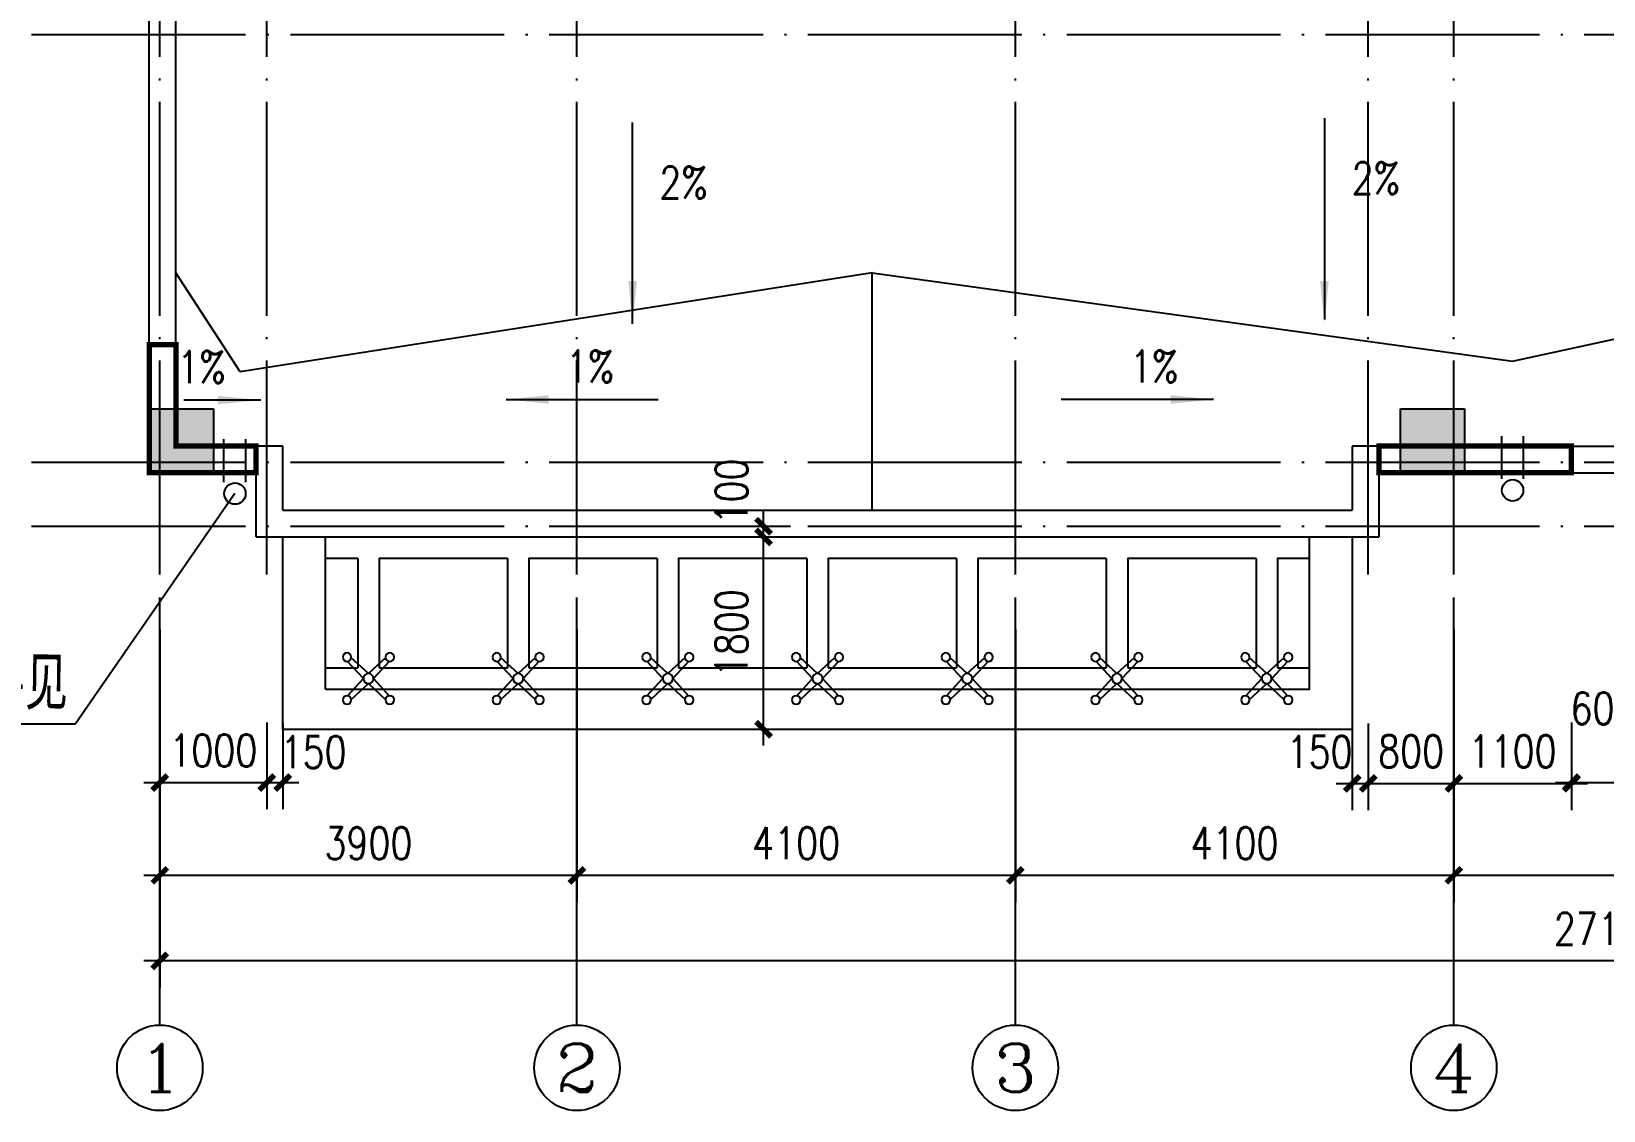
# Model space of a CAD drawing. Extents: x 535358 to 858566, y -185481 to -98609.
# Drawn here: x 782692 to 797393, y -142450 to -132355 of the extents above; entities that cross this region are included whole.
import ezdxf
from ezdxf.enums import TextEntityAlignment as Align

# ---------------------------------------------------------------- set-up
doc = ezdxf.new("R2010")
doc.units = 0
doc.header["$LTSCALE"] = 1000
doc.header["$MEASUREMENT"] = 0
doc.linetypes.add('DOTE', pattern=[2.42, 2, -0.2, 0.02, -0.2])
doc.layers.get('0').update_dxf_attribs({"linetype": 'CONTINUOUS'})
doc.layers.get('DEFPOINTS').update_dxf_attribs({"linetype": 'CONTINUOUS'})
for name, color, linetype in [('1', 3, 'CONTINUOUS'), ('AXIS', 3, 'CONTINUOUS'), ('AXIS_TEXT', 3, 'CONTINUOUS'), ('COLUMN', 7, 'CONTINUOUS'), ('DOTE', 1, 'DOTE'), ('LEVL', 3, 'CONTINUOUS'), ('PUB_DIM', 3, 'CONTINUOUS'), ('PUB_SYMB', 3, 'CONTINUOUS'), ('PUB_WALL', 255, 'CONTINUOUS'), ('ROOF', 4, 'CONTINUOUS'), ('SOLID_HATCH', 251, 'CONTINUOUS'), ('WALL', 151, 'CONTINUOUS'), ('WINDOW_TEXT', 7, 'CONTINUOUS')]:
    doc.layers.add(name, color=color, linetype=linetype)
doc.styles.add('_HZTXT', font='txt.shx', dxfattribs={"width": 0.8, "bigfont": 'HZTXT.shx'})
doc.styles.add('COMPLEX', font='COMPLEX.shx')
doc.styles.add('dim_font', font='SIMPLEX.shx', dxfattribs={"width": 0.8})
doc.dimstyles.new('DIMN', dxfattribs={"dimtxt": 300, "dimasz": 100, "dimexe": 250, "dimexo": 300, "dimgap": 0, "dimtad": 0, "dimdec": 0, "dimzin": 0, "dimdsep": 46, "dimtxsty": 'dim_font', "dimblk": 'ARCHTICK', "dimcen": 0.09, "dimdle": 150, "dimclrt": 7, "dimazin": 0, "dimtfac": 1, "dimtdec": 0, "dimtix": 1, "dimtmove": 2, "dimatfit": 3, "dimldrblk": 'ARCHTICK', "dimfxl": 1, "dimtvp": 1, "dimtolj": 1, "dimtzin": 0, "dimarcsym": 0})

# ---------------------------------------------------------------- blocks, each defined once
blk = doc.blocks.new('_FZH')
for p, q in [((-0.5, 0.5), (-0.5, -0.5)), ((0.5, 0.5), (-0.5, 0.5)), ((0.5, -0.5), (0.5, 0.5)), ((-0.5, -0.5), (0.5, -0.5))]:
    blk.add_line(p, q)
at = {"layer": 'SOLID_HATCH'}
blk.add_solid([(0.5, 0.5), (0.5, -0.5), (-0.5, 0.5), (-0.5, -0.5)], dxfattribs=at)
blk = doc.blocks.new('_axiso')
blk.add_circle((0, 0), 0.5)
at = {"layer": 'AXIS_TEXT', "style": 'COMPLEX', "width": 1.041667}
blk.add_attdef('A', text='', height=0.56, dxfattribs=at).set_placement((-0.25, -0.28), (0.25, -0.28), align=Align.FIT)
blk = doc.blocks.new('_archtick')
at = {"const_width": 0.5}
blk.add_lwpolyline([(-0.7, -0.7), (0.7, 0.7)], dxfattribs=at)
blk = doc.blocks.new('*D790')
at = {"layer": 'AXIS', "color": 0, "lineweight": -2, "transparency": 16777216}
for p, q in [((795993, -137950), (795993, -140500)), ((800493, -137950), (800493, -140500)), ((800643, -140250), (795843, -140250))]:
    blk.add_line(p, q, dxfattribs=at)
at = {"layer": 'DEFPOINTS', "color": 0, "transparency": 16777216}
for p in [(795993, -137650), (800493, -137650), (795993, -140250)]:
    blk.add_point(p, dxfattribs=at)
at = {"layer": 'AXIS', "color": 0, "lineweight": -2, "transparency": 16777216, "xscale": 100, "yscale": 100, "zscale": 100, "rotation": 180}
blk.add_blockref('_archtick', (795993, -140250), dxfattribs=at)
at = {"layer": 'AXIS', "color": 0, "lineweight": -2, "transparency": 16777216, "xscale": 100, "yscale": 100, "zscale": 100}
blk.add_blockref('_archtick', (800493, -140250), dxfattribs=at)
at = {"layer": 'AXIS', "color": 7, "transparency": 16777216, "insert": (798243, -139950), "char_height": 300, "attachment_point": 5, "style": 'dim_font'}
blk.add_mtext('\\A1;4500', dxfattribs=at)
blk = doc.blocks.new('*D791')
at = {"layer": 'AXIS', "color": 0, "lineweight": -2, "transparency": 16777216}
for p, q in [((791893, -137950), (791893, -140500)), ((795993, -137950), (795993, -140500)), ((796143, -140250), (791743, -140250))]:
    blk.add_line(p, q, dxfattribs=at)
at = {"layer": 'DEFPOINTS', "color": 0, "transparency": 16777216}
for p in [(791893, -137650), (795993, -137650), (791893, -140250)]:
    blk.add_point(p, dxfattribs=at)
at = {"layer": 'AXIS', "color": 0, "lineweight": -2, "transparency": 16777216, "xscale": 100, "yscale": 100, "zscale": 100, "rotation": 180}
blk.add_blockref('_archtick', (791893, -140250), dxfattribs=at)
at = {"layer": 'AXIS', "color": 0, "lineweight": -2, "transparency": 16777216, "xscale": 100, "yscale": 100, "zscale": 100}
blk.add_blockref('_archtick', (795993, -140250), dxfattribs=at)
at = {"layer": 'AXIS', "color": 7, "transparency": 16777216, "insert": (793943, -139950), "char_height": 300, "attachment_point": 5, "style": 'dim_font'}
blk.add_mtext('\\A1;4100', dxfattribs=at)
blk = doc.blocks.new('*D792')
at = {"layer": 'AXIS', "color": 0, "lineweight": -2, "transparency": 16777216}
for p, q in [((787793, -137950), (787793, -140500)), ((791893, -137950), (791893, -140500)), ((792043, -140250), (787643, -140250))]:
    blk.add_line(p, q, dxfattribs=at)
at = {"layer": 'DEFPOINTS', "color": 0, "transparency": 16777216}
for p in [(787793, -137650), (791893, -137650), (787793, -140250)]:
    blk.add_point(p, dxfattribs=at)
at = {"layer": 'AXIS', "color": 0, "lineweight": -2, "transparency": 16777216, "xscale": 100, "yscale": 100, "zscale": 100, "rotation": 180}
blk.add_blockref('_archtick', (787793, -140250), dxfattribs=at)
at = {"layer": 'AXIS', "color": 0, "lineweight": -2, "transparency": 16777216, "xscale": 100, "yscale": 100, "zscale": 100}
blk.add_blockref('_archtick', (791893, -140250), dxfattribs=at)
at = {"layer": 'AXIS', "color": 7, "transparency": 16777216, "insert": (789843, -139950), "char_height": 300, "attachment_point": 5, "style": 'dim_font'}
blk.add_mtext('\\A1;4100', dxfattribs=at)
blk = doc.blocks.new('*D793')
at = {"layer": 'AXIS', "color": 0, "lineweight": -2, "transparency": 16777216}
for p, q in [((783893, -137950), (783893, -140500)), ((787793, -137950), (787793, -140500)), ((787943, -140250), (783743, -140250))]:
    blk.add_line(p, q, dxfattribs=at)
at = {"layer": 'DEFPOINTS', "color": 0, "transparency": 16777216}
for p in [(783893, -137650), (787793, -137650), (783893, -140250)]:
    blk.add_point(p, dxfattribs=at)
at = {"layer": 'AXIS', "color": 0, "lineweight": -2, "transparency": 16777216, "xscale": 100, "yscale": 100, "zscale": 100, "rotation": 180}
blk.add_blockref('_archtick', (783893, -140250), dxfattribs=at)
at = {"layer": 'AXIS', "color": 0, "lineweight": -2, "transparency": 16777216, "xscale": 100, "yscale": 100, "zscale": 100}
blk.add_blockref('_archtick', (787793, -140250), dxfattribs=at)
at = {"layer": 'AXIS', "color": 7, "transparency": 16777216, "insert": (785843, -139950), "char_height": 300, "attachment_point": 5, "style": 'dim_font'}
blk.add_mtext('\\A1;3900', dxfattribs=at)
blk = doc.blocks.new('*D794')
at = {"layer": 'AXIS', "color": 0, "lineweight": -2, "transparency": 16777216}
for p, q in [((783893, -137950), (783893, -141300)), ((810993, -137950), (810993, -141300)), ((811143, -141050), (783743, -141050))]:
    blk.add_line(p, q, dxfattribs=at)
at = {"layer": 'DEFPOINTS', "color": 0, "transparency": 16777216}
for p in [(783893, -137650), (810993, -137650), (783893, -141050)]:
    blk.add_point(p, dxfattribs=at)
at = {"layer": 'AXIS', "color": 0, "lineweight": -2, "transparency": 16777216, "xscale": 100, "yscale": 100, "zscale": 100, "rotation": 180}
blk.add_blockref('_archtick', (783893, -141050), dxfattribs=at)
at = {"layer": 'AXIS', "color": 0, "lineweight": -2, "transparency": 16777216, "xscale": 100, "yscale": 100, "zscale": 100}
blk.add_blockref('_archtick', (810993, -141050), dxfattribs=at)
at = {"layer": 'AXIS', "color": 7, "transparency": 16777216, "insert": (797443, -140750), "char_height": 300, "attachment_point": 5, "style": 'dim_font'}
blk.add_mtext('\\A1;27100', dxfattribs=at)
blk = doc.blocks.new('A$C675079D2')
for p, q in [((298, 574), (290, 356)), ((347, 574), (356, 356)), ((290, 356), (72, 347)), ((290, 290), (72, 299)), ((356, 356), (574, 347)), ((356, 290), (574, 299)), ((298, 72), (290, 290)), ((347, 72), (356, 290))]:
    blk.add_line(p, q)
for centre, radius in [((323, 606), 40), ((40, 323), 40), ((323, 323), 47), ((606, 323), 40), ((323, 40), 40)]:
    blk.add_circle(centre, radius)
blk = doc.blocks.new('A$C2CE6479E')
blk.add_blockref('A$C675079D2', (0, 0))
blk = doc.blocks.new('A$C7A80776F')
at = {"color": 7, "rotation": 45}
blk.add_blockref('A$C2CE6479E', (240, -217), dxfattribs=at)
blk = doc.blocks.new('*D818')
at = {"layer": 'DEFPOINTS', "color": 0, "transparency": 16777216}
for p in [(797093, -138521), (797693, -138521), (797693, -139382)]:
    blk.add_point(p, dxfattribs=at)
at = {"layer": 'PUB_DIM', "color": 0, "lineweight": -2, "transparency": 16777216}
for p, q in [((797093, -138821), (797093, -139632)), ((797693, -138821), (797693, -139632)), ((796943, -139382), (797843, -139382))]:
    blk.add_line(p, q, dxfattribs=at)
at = {"layer": 'PUB_DIM', "color": 0, "lineweight": -2, "transparency": 16777216, "xscale": 100, "yscale": 100, "zscale": 100, "rotation": 180}
blk.add_blockref('_archtick', (797093, -139382), dxfattribs=at)
at = {"layer": 'PUB_DIM', "color": 0, "lineweight": -2, "transparency": 16777216, "xscale": 100, "yscale": 100, "zscale": 100}
blk.add_blockref('_archtick', (797693, -139382), dxfattribs=at)
at = {"layer": 'PUB_DIM', "color": 7, "transparency": 16777216, "insert": (797393, -138688), "char_height": 300, "attachment_point": 5, "style": 'dim_font'}
blk.add_mtext('\\A1;600', dxfattribs=at)
blk = doc.blocks.new('*D828')
at = {"layer": 'DEFPOINTS', "color": 0, "transparency": 16777216}
for p in [(788677, -137084), (789539, -137084), (788677, -138884)]:
    blk.add_point(p, dxfattribs=at)
at = {"layer": 'PUB_DIM', "color": 0, "lineweight": -2, "transparency": 16777216}
for p, q in [((789539, -139034), (789539, -136934)), ((788977, -137084), (789789, -137084)), ((788977, -138884), (789789, -138884))]:
    blk.add_line(p, q, dxfattribs=at)
at = {"layer": 'PUB_DIM', "color": 0, "lineweight": -2, "transparency": 16777216, "xscale": 100, "yscale": 100, "zscale": 100}
for p, rotation in [((789539, -137084), 90), ((789539, -138884), 270)]:
    blk.add_blockref('_archtick', p, dxfattribs=dict(at, rotation=rotation))
at = {"layer": 'PUB_DIM', "color": 7, "transparency": 16777216, "insert": (789239, -137984), "char_height": 300, "attachment_point": 5, "rotation": 90, "style": 'dim_font'}
blk.add_mtext('\\A1;1800', dxfattribs=at)
blk = doc.blocks.new('*D829')
at = {"layer": 'DEFPOINTS', "color": 0, "transparency": 16777216}
for p in [(788677, -136984), (789539, -136984), (788677, -137084)]:
    blk.add_point(p, dxfattribs=at)
at = {"layer": 'PUB_DIM', "color": 0, "lineweight": -2, "transparency": 16777216}
for p, q in [((789539, -137234), (789539, -136834)), ((788977, -136984), (789789, -136984)), ((788977, -137084), (789789, -137084))]:
    blk.add_line(p, q, dxfattribs=at)
at = {"layer": 'PUB_DIM', "color": 0, "lineweight": -2, "transparency": 16777216, "xscale": 100, "yscale": 100, "zscale": 100}
for p, rotation in [((789539, -136984), 90), ((789539, -137084), 270)]:
    blk.add_blockref('_archtick', p, dxfattribs=dict(at, rotation=rotation))
at = {"layer": 'PUB_DIM', "color": 7, "transparency": 16777216, "insert": (789239, -136660), "char_height": 300, "attachment_point": 5, "rotation": 90, "style": 'dim_font'}
blk.add_mtext('\\A1;100', dxfattribs=at)
blk = doc.blocks.new('*D835')
at = {"layer": 'DEFPOINTS', "color": 0, "transparency": 16777216}
for p in [(783893, -138521), (784893, -138521), (784893, -139382)]:
    blk.add_point(p, dxfattribs=at)
at = {"layer": 'PUB_DIM', "color": 0, "lineweight": -2, "transparency": 16777216}
for p, q in [((783893, -138821), (783893, -139632)), ((784893, -138821), (784893, -139632)), ((783743, -139382), (785043, -139382))]:
    blk.add_line(p, q, dxfattribs=at)
at = {"layer": 'PUB_DIM', "color": 0, "lineweight": -2, "transparency": 16777216, "xscale": 100, "yscale": 100, "zscale": 100, "rotation": 180}
blk.add_blockref('_archtick', (783893, -139382), dxfattribs=at)
at = {"layer": 'PUB_DIM', "color": 0, "lineweight": -2, "transparency": 16777216, "xscale": 100, "yscale": 100, "zscale": 100}
blk.add_blockref('_archtick', (784893, -139382), dxfattribs=at)
at = {"layer": 'PUB_DIM', "color": 7, "transparency": 16777216, "insert": (784393, -139082), "char_height": 300, "attachment_point": 5, "style": 'dim_font'}
blk.add_mtext('\\A1;1000', dxfattribs=at)
blk = doc.blocks.new('*D836')
at = {"layer": 'DEFPOINTS', "color": 0, "transparency": 16777216}
for p in [(784893, -138521), (785043, -138521), (785043, -139382)]:
    blk.add_point(p, dxfattribs=at)
at = {"layer": 'PUB_DIM', "color": 0, "lineweight": -2, "transparency": 16777216}
for p, q in [((784893, -138821), (784893, -139632)), ((785043, -138821), (785043, -139632)), ((784743, -139382), (785193, -139382))]:
    blk.add_line(p, q, dxfattribs=at)
at = {"layer": 'PUB_DIM', "color": 0, "lineweight": -2, "transparency": 16777216, "xscale": 100, "yscale": 100, "zscale": 100, "rotation": 180}
blk.add_blockref('_archtick', (784893, -139382), dxfattribs=at)
at = {"layer": 'PUB_DIM', "color": 0, "lineweight": -2, "transparency": 16777216, "xscale": 100, "yscale": 100, "zscale": 100}
blk.add_blockref('_archtick', (785043, -139382), dxfattribs=at)
at = {"layer": 'PUB_DIM', "color": 7, "transparency": 16777216, "insert": (785331, -139097), "char_height": 300, "attachment_point": 5, "style": 'dim_font'}
blk.add_mtext('\\A1;150', dxfattribs=at)
blk = doc.blocks.new('*D837')
at = {"layer": 'DEFPOINTS', "color": 0, "transparency": 16777216}
for p in [(795043, -138528), (795193, -138528), (795193, -139390)]:
    blk.add_point(p, dxfattribs=at)
at = {"layer": 'PUB_DIM', "color": 0, "lineweight": -2, "transparency": 16777216}
for p, q in [((795043, -138828), (795043, -139640)), ((795193, -138828), (795193, -139640)), ((794893, -139390), (795343, -139390))]:
    blk.add_line(p, q, dxfattribs=at)
at = {"layer": 'PUB_DIM', "color": 0, "lineweight": -2, "transparency": 16777216, "xscale": 100, "yscale": 100, "zscale": 100, "rotation": 180}
blk.add_blockref('_archtick', (795043, -139390), dxfattribs=at)
at = {"layer": 'PUB_DIM', "color": 0, "lineweight": -2, "transparency": 16777216, "xscale": 100, "yscale": 100, "zscale": 100}
blk.add_blockref('_archtick', (795193, -139390), dxfattribs=at)
at = {"layer": 'PUB_DIM', "color": 7, "transparency": 16777216, "insert": (794738, -139095), "char_height": 300, "attachment_point": 5, "style": 'dim_font'}
blk.add_mtext('\\A1;150', dxfattribs=at)
blk = doc.blocks.new('*D838')
at = {"layer": 'DEFPOINTS', "color": 0, "transparency": 16777216}
for p in [(795193, -138528), (795993, -138528), (795993, -139390)]:
    blk.add_point(p, dxfattribs=at)
at = {"layer": 'PUB_DIM', "color": 0, "lineweight": -2, "transparency": 16777216}
for p, q in [((795193, -138828), (795193, -139640)), ((795993, -138828), (795993, -139640)), ((795043, -139390), (796143, -139390))]:
    blk.add_line(p, q, dxfattribs=at)
at = {"layer": 'PUB_DIM', "color": 0, "lineweight": -2, "transparency": 16777216, "xscale": 100, "yscale": 100, "zscale": 100, "rotation": 180}
blk.add_blockref('_archtick', (795193, -139390), dxfattribs=at)
at = {"layer": 'PUB_DIM', "color": 0, "lineweight": -2, "transparency": 16777216, "xscale": 100, "yscale": 100, "zscale": 100}
blk.add_blockref('_archtick', (795993, -139390), dxfattribs=at)
at = {"layer": 'PUB_DIM', "color": 7, "transparency": 16777216, "insert": (795593, -139090), "char_height": 300, "attachment_point": 5, "style": 'dim_font'}
blk.add_mtext('\\A1;800', dxfattribs=at)
blk = doc.blocks.new('*D848')
at = {"layer": 'DEFPOINTS', "color": 0, "transparency": 16777216}
for p in [(795993, -138528), (797093, -138528), (797093, -139390)]:
    blk.add_point(p, dxfattribs=at)
at = {"layer": 'PUB_DIM', "color": 0, "lineweight": -2, "transparency": 16777216}
for p, q in [((795993, -138828), (795993, -139640)), ((797093, -138828), (797093, -139640)), ((795843, -139390), (797243, -139390))]:
    blk.add_line(p, q, dxfattribs=at)
at = {"layer": 'PUB_DIM', "color": 0, "lineweight": -2, "transparency": 16777216, "xscale": 100, "yscale": 100, "zscale": 100, "rotation": 180}
blk.add_blockref('_archtick', (795993, -139390), dxfattribs=at)
at = {"layer": 'PUB_DIM', "color": 0, "lineweight": -2, "transparency": 16777216, "xscale": 100, "yscale": 100, "zscale": 100}
blk.add_blockref('_archtick', (797093, -139390), dxfattribs=at)
at = {"layer": 'PUB_DIM', "color": 7, "transparency": 16777216, "insert": (796543, -139090), "char_height": 300, "attachment_point": 5, "style": 'dim_font'}
blk.add_mtext('\\A1;1100', dxfattribs=at)
blk = doc.blocks.new('_ARROW')
blk.add_solid([(0, 0), (-1, 0.1), (-1, -0.1)])

msp = doc.modelspace()

# ---------------------------------------------------------------- linework, layer by layer
for points in [[(784644.5, -135539.7), (784043.3, -134614)], [(790553.3, -136834.5), (790553.3, -134614), (784644.5, -135539.7)], [(790553.3, -136834.5), (790553.3, -134614), (796542.7, -135439.7), (800343.3, -134614), (800343.3, -134614)], [(795043.3, -137084.5), (795043.3, -138884.5), (785043.3, -138884.5), (785043.3, -138884.5)], [(785043.3, -138884.5), (785043.3, -137084.5)], [(785443.3, -138509.5), (794643.3, -138509.5), (794643.3, -137084.5)], [(785443.3, -138509.5), (785443.3, -137084.5)], [(785743.3, -137284.5), (785443.3, -137284.5), (785443.3, -137284.5)], [(785743.3, -137284.5), (785743.3, -138309.5)], [(787143.3, -137284.5), (785943.3, -137284.5), (785943.3, -138309.5)], [(787143.3, -137284.5), (787143.3, -138309.5)], [(788543.3, -137284.5), (787343.3, -137284.5), (787343.3, -138309.5)], [(788543.3, -137284.5), (788543.3, -138309.5)], [(789943.3, -137284.5), (788743.3, -137284.5), (788743.3, -138309.5)], [(789943.3, -137284.5), (789943.3, -138309.5)], [(791343.3, -137284.5), (790143.3, -137284.5), (790143.3, -138309.5)], [(791343.3, -137284.5), (791343.3, -138309.5)], [(792743.3, -137284.5), (791543.3, -137284.5), (791543.3, -138309.5)], [(792743.3, -137284.5), (792743.3, -138309.5)], [(794143.3, -137284.5), (792943.3, -137284.5), (792943.3, -138309.5)], [(794143.3, -137284.5), (794143.3, -138309.5)], [(794643.3, -137284.5), (794343.3, -137284.5), (794343.3, -138309.5)], [(785443.3, -138309.5), (785743.3, -138309.5)], [(785943.3, -138309.5), (787143.3, -138309.5)], [(787343.3, -138309.5), (788543.3, -138309.5)], [(788743.3, -138309.5), (789943.3, -138309.5)], [(790143.3, -138309.5), (791343.3, -138309.5)], [(791543.3, -138309.5), (792743.3, -138309.5)], [(792943.3, -138309.5), (794143.3, -138309.5)], [(794343.3, -138309.5), (794643.3, -138309.5)]]:
    msp.add_lwpolyline(points)
at = {"layer": '1'}
for p in [(784594.7, -136678.5), (776904.8, -138833.9)]:
    msp.add_line(p, (783103, -138833.9), dxfattribs=at)
at = {"layer": 'AXIS'}
for p, q in [((783893.3, -141650.3), (783893.3, -137650.3)), ((787793.3, -141650.3), (787793.3, -137650.3)), ((791893.3, -141650.3), (791893.3, -137650.3)), ((795993.3, -141650.3), (795993.3, -137650.3))]:
    msp.add_line(p, q, dxfattribs=at)
at = {"layer": 'DOTE'}
for p, q in [((783893.3, -137434.5), (783893.3, -126101.2)), ((784893.3, -137434.5), (784893.3, -126101.2)), ((787793.3, -137434.5), (787793.3, -126101.2)), ((791893.3, -137434.5), (791893.3, -126101.2)), ((795193.3, -137434.5), (795193.3, -126101.2)), ((795993.3, -137434.5), (795993.3, -126101.2)), ((782693.3, -132384.5), (812293.3, -132384.5)), ((782693.3, -136384.5), (812293.3, -136384.5)), ((782693.3, -136984.5), (812293.3, -136984.5))]:
    msp.add_line(p, q, dxfattribs=at)
at = {"layer": 'PUB_SYMB'}
for points in [[(794787.3, -135049.3), (794787.3, -133166.4)], [(788314, -135089.8), (788314, -133206.8)], [(784836.3, -135804.2), (784118.4, -135804.2)], [(787130, -135798.5), (788552.9, -135798.5)], [(793745.5, -135798.5), (792322.6, -135798.5)]]:
    msp.add_lwpolyline(points, dxfattribs=at)
at = {"layer": 'PUB_WALL', "const_width": 50}
for points in [[(784793.3, -136484.5), (783793.3, -136484.5), (783793.3, -135284.5), (784043.3, -135284.5), (784043.3, -136234.5), (784793.3, -136234.5)], [(795293.3, -136484.5), (795293.3, -136234.5), (797093.3, -136234.5), (797093.3, -136484.5)]]:
    msp.add_lwpolyline(points, close=True, dxfattribs=at)
at = {"layer": 'ROOF'}
for points in [[(784492.7, -136570.4), (784492.7, -136170.4)], [(784696.8, -136570.4), (784696.8, -136170.4)], [(796440.7, -136540.2), (796440.7, -136140.2)], [(796644.8, -136540.2), (796644.8, -136140.2)]]:
    msp.add_lwpolyline(points, dxfattribs=at)
for centre in [(796542.7, -136648.3), (784594.7, -136678.5)]:
    msp.add_circle(centre, 100, dxfattribs=at)
at = {"layer": 'WALL'}
for p, q in [((783793.3, -135284.5), (783793.3, -129484.5)), ((784043.3, -135284.5), (784043.3, -129484.5)), ((783793.3, -135284.5), (783793.3, -136484.5)), ((783793.3, -135284.5), (784043.3, -135284.5)), ((784043.3, -135284.5), (784043.3, -136234.5)), ((784793.3, -136234.5), (784043.3, -136234.5)), ((785043.3, -136234.5), (784793.3, -136234.5)), ((784793.3, -136484.5), (784793.3, -136234.5)), ((785043.3, -136834.5), (785043.3, -136234.5)), ((795043.3, -136234.5), (795043.3, -136834.5)), ((795293.3, -136234.5), (795043.3, -136234.5)), ((795293.3, -136234.5), (795293.3, -136484.5)), ((795293.3, -136234.5), (800343.3, -136234.5)), ((784793.3, -136484.5), (783793.3, -136484.5)), ((784793.3, -136734.5), (784793.3, -136484.5)), ((795293.3, -136484.5), (795293.3, -137084.5)), ((795293.3, -136484.5), (800343.3, -136484.5)), ((784793.3, -137084.5), (784793.3, -136734.5)), ((785043.3, -136834.5), (795043.3, -136834.5)), ((784793.3, -137084.5), (795293.3, -137084.5))]:
    msp.add_line(p, q, dxfattribs=at)
msp.add_lwpolyline([(783793.3, -135284.5), (783793.3, -135284.5), (784043.3, -135284.5)], dxfattribs=at)

# ---------------------------------------------------------------- block references
at = {"ltscale": 0.04, "xscale": -1, "rotation": 180}
for p in [(785603.3, -138169.5), (787003.3, -138169.5), (788403.3, -138169.5), (789803.3, -138169.5), (791203.3, -138169.5), (792603.3, -138169.5), (794003.3, -138169.5)]:
    msp.add_blockref('A$C7A80776F', p, dxfattribs=at)
at = {"layer": 'AXIS'}
ref = msp.add_blockref('_axiso', (783893.3, -142050.3), dxfattribs=dict(at, xscale=800, yscale=800, zscale=800))
ref.add_attrib('A', '1', dxfattribs={"layer": 'AXIS_TEXT', "height": 448, "style": 'COMPLEX', "width": 2.083333}).set_placement((783693.3, -142274.3), (784093.3, -142274.3), align=Align.FIT)
ref = msp.add_blockref('_axiso', (787793.3, -142050.3), dxfattribs=dict(at, xscale=800, yscale=800, zscale=800))
ref.add_attrib('A', '2', dxfattribs={"layer": 'AXIS_TEXT', "height": 448, "style": 'COMPLEX', "width": 1.339286}).set_placement((787593.3, -142274.3), (787993.3, -142274.3), align=Align.FIT)
ref = msp.add_blockref('_axiso', (791893.3, -142050.3), dxfattribs=dict(at, xscale=800, yscale=800, zscale=800))
ref.add_attrib('A', '3', dxfattribs={"layer": 'AXIS_TEXT', "height": 448, "style": 'COMPLEX', "width": 1.339286}).set_placement((791693.3, -142274.3), (792093.3, -142274.3), align=Align.FIT)
ref = msp.add_blockref('_axiso', (795993.3, -142050.3), dxfattribs=dict(at, xscale=800, yscale=800, zscale=800))
ref.add_attrib('A', '4', dxfattribs={"layer": 'AXIS_TEXT', "height": 448, "style": 'COMPLEX', "width": 1.171875}).set_placement((795793.3, -142274.3), (796193.3, -142274.3), align=Align.FIT)
at = {"layer": 'COLUMN', "xscale": -600, "yscale": 600, "zscale": 600, "rotation": 180}
for p in [(784093.3, -136184.5), (795793.3, -136184.5)]:
    msp.add_blockref('_FZH', p, dxfattribs=at)
at = {"layer": 'PUB_SYMB', "yscale": 400, "zscale": 400}
for p, xscale, rotation in [((788314, -135089.8), 400, 270), ((794783.2, -135089.8), 400, 270), ((784836.3, -135804.2), -400, 180), ((787130, -135798.5), 400, 180), ((793745.5, -135798.5), -400, 180)]:
    msp.add_blockref('_ARROW', p, dxfattribs=dict(at, xscale=xscale, rotation=rotation))

# ---------------------------------------------------------------- texts
at = {"layer": 'LEVL', "color": 7, "char_height": 300, "attachment_point": 5, "style": 'dim_font'}
for s, insert in [('2%', (788790.3, -133769.6)), ('2%', (795263.6, -133729.1)), ('1%', (784282.1, -135494.4)), ('1%', (787916.2, -135488.7)), ('1%', (793191.4, -135488.7))]:
    msp.add_mtext(s, dxfattribs=dict(at, insert=insert))
at = {"layer": 'WINDOW_TEXT', "style": '_HZTXT', "width": 0.8}
msp.add_text('水落口、水落管及水斗见', height=500, rotation=359.14815, dxfattribs=at).set_placement((778631.3, -138639.8))

# ---------------------------------------------------------------- dimensions: what is measured, and where the dimension line sits
at = {"layer": 'AXIS'}
for base, p1, p2, picture, middle in [((783893.3, -140250.3), (787793.3, -137650.3), (783893.3, -137650.3), '*D793', (785843.3, -139950.3)), ((783893.3, -141050.3), (810993.3, -137650.3), (783893.3, -137650.3), '*D794', (797443.3, -140750.3)), ((787793.3, -140250.3), (791893.3, -137650.3), (787793.3, -137650.3), '*D792', (789843.3, -139950.3)), ((791893.3, -140250.3), (795993.3, -137650.3), (791893.3, -137650.3), '*D791', (793943.3, -139950.3)), ((795993.3, -140250.3), (800493.3, -137650.3), (795993.3, -137650.3), '*D790', (798243.3, -139950.3))]:
    dim = msp.add_linear_dim(base=base, p1=p1, p2=p2, angle=180, dimstyle='DIMN', dxfattribs=at)
    dim.commit()
    dim.dimension.update_dxf_attribs({"geometry": picture, "text_midpoint": middle})
at = {"layer": 'PUB_DIM', "color": 30}
dim = msp.add_linear_dim(base=(789539, -136984.5), p1=(788677.4, -137084.5), p2=(788677.4, -136984.5), angle=90, dimstyle='DIMN', dxfattribs=at)
dim.commit()
dim.dimension.update_dxf_attribs({"geometry": '*D829', "text_midpoint": (789239, -136660.1), "dimtype": 160})
dim = msp.add_linear_dim(base=(789539, -137084.5), p1=(788677.4, -138884.5), p2=(788677.4, -137084.5), angle=90, dimstyle='DIMN', dxfattribs=at)
dim.commit()
dim.dimension.update_dxf_attribs({"geometry": '*D828', "text_midpoint": (789239, -137984.5)})
for base, p1, p2, picture, middle in [((784893.3, -139382.5), (783893.3, -138520.9), (784893.3, -138520.9), '*D835', (784393.3, -139082.5)), ((795993.3, -139389.6), (795193.3, -138528), (795993.3, -138528), '*D838', (795593.3, -139089.6)), ((797093.3, -139389.6), (795993.3, -138528), (797093.3, -138528), '*D848', (796543.3, -139089.6))]:
    dim = msp.add_linear_dim(base=base, p1=p1, p2=p2, dimstyle='DIMN', dxfattribs=at)
    dim.commit()
    dim.dimension.update_dxf_attribs({"geometry": picture, "text_midpoint": middle})
for base, p1, p2, picture, middle in [((785043.3, -139382.5), (784893.3, -138520.9), (785043.3, -138520.9), '*D836', (785331.4, -139096.8)), ((795193.3, -139389.6), (795043.3, -138528), (795193.3, -138528), '*D837', (794737.7, -139095.5)), ((797693.3, -139382.5), (797093.3, -138520.9), (797693.3, -138520.9), '*D818', (797393.3, -138687.8))]:
    dim = msp.add_linear_dim(base=base, p1=p1, p2=p2, dimstyle='DIMN', dxfattribs=at)
    dim.commit()
    dim.dimension.update_dxf_attribs({"geometry": picture, "text_midpoint": middle, "dimtype": 160})

doc.saveas('drawing.dxf')
